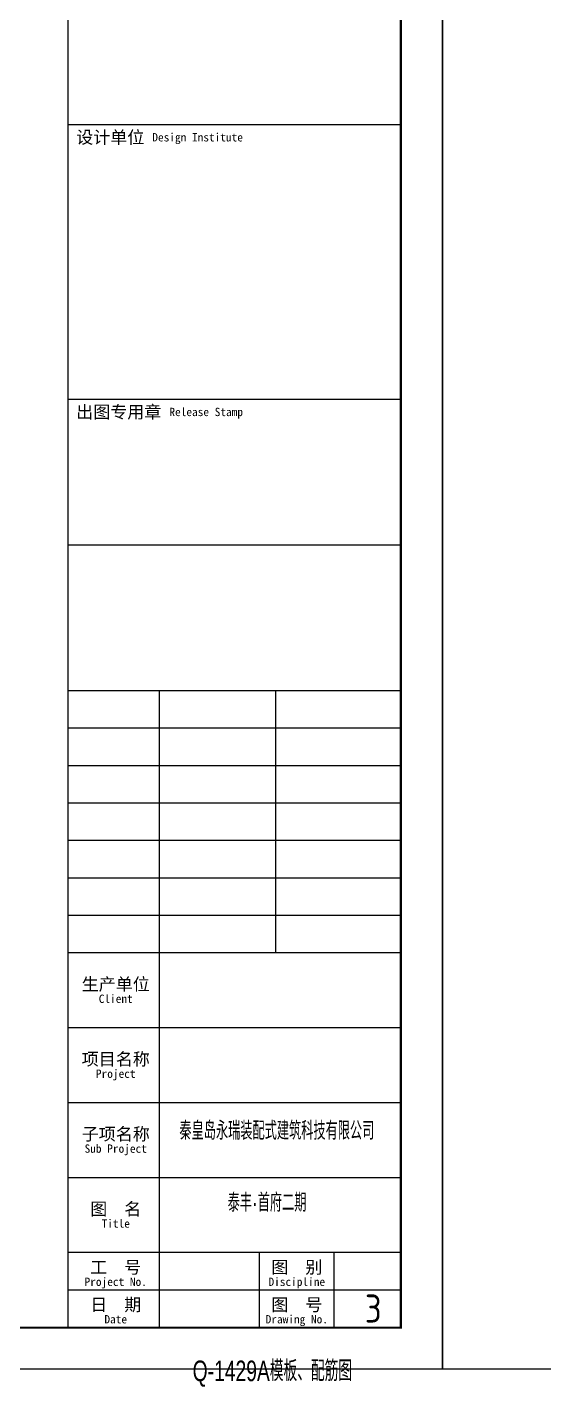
# Model space of a CAD drawing. Extents: x -85320 to 1679916, y -1321939 to 627.
# Drawn here: x 1072963 to 1085374, y -868295 to -835626 of the extents above; entities that cross this region are included whole.
import ezdxf
from ezdxf.enums import TextEntityAlignment as Align

# ---------------------------------------------------------------- set-up
doc = ezdxf.new("R2010")
doc.units = 0
doc.header["$LTSCALE"] = 1000
for name, color, linetype in [('BORDER', 7, 'Continuous'), ('TH', 7, 'Continuous'), ('图框文字', 7, 'Continuous'), ('打印线框', 7, 'Continuous'), ('拉模', 7, 'Continuous')]:
    doc.layers.add(name, color=color, linetype=linetype)
doc.styles.get("Standard").update_dxf_attribs({"font": 'gbenor.shx', "bigfont": 'gbcbig.shx'})
doc.styles.add('中西文等高字体', font='hztxt_e.shx', dxfattribs={"width": 0.7, "bigfont": 'hbhz.shx'})
doc.styles.add('设计院一', font='', dxfattribs={"width": 0.8})
doc.styles.get('设计院一').set_extended_font_data('SimSun')

# ---------------------------------------------------------------- blocks, each defined once
blk = doc.blocks.new('图框1')
at = {"color": 7}
for p, q in [((1425679, -783089), (1425679, -823089)), ((1433679, -783089), (1433679, -823089)), ((1433679, -823089), (1433679, -783089)), ((1433679, -783089), (1433679, -823089)), ((1433679, -823089), (1433679, -783089)), ((1433679, -794189), (1425679, -794189)), ((1433679, -800789), (1425679, -800789)), ((1433679, -804289), (1425679, -804289)), ((1433679, -807789), (1425679, -807789)), ((1427879, -814089), (1427879, -807789)), ((1430679, -814089), (1430679, -807789)), ((1433679, -808689), (1425679, -808689)), ((1433679, -809589), (1425679, -809589)), ((1433679, -810489), (1425679, -810489)), ((1433679, -811389), (1425679, -811389)), ((1433679, -812289), (1425679, -812289)), ((1433679, -813189), (1425679, -813189)), ((1433679, -814089), (1425679, -814089)), ((1427879, -823089), (1427879, -814089)), ((1433679, -814089), (1431691, -814089)), ((1433679, -815889), (1425679, -815889)), ((1433679, -817689), (1425679, -817689)), ((1433679, -819489), (1425679, -819489)), ((1433679, -821289), (1425679, -821289)), ((1430279, -823089), (1430279, -821289)), ((1432079, -823089), (1432079, -821289)), ((1433679, -822189), (1425679, -822189)), ((1425679, -823089), (1433679, -823089)), ((1425679, -823089), (1433679, -823089))]:
    blk.add_line(p, q, dxfattribs=at)
at = {"layer": 'BORDER', "const_width": 50}
blk.add_lwpolyline([(1377779, -823089), (1377779, -783089), (1433679, -783089), (1433679, -823089)], close=True, dxfattribs=at)
at = {"color": 7, "style": '设计院一'}
for s, height, p in [('设计单位', 300, (1425879, -794489)), ('Design Institute', 200, (1427708, -794489)), ('出图专用章', 300, (1425879, -801089)), ('Release Stamp', 200, (1428118, -801089))]:
    blk.add_text(s, height=height, dxfattribs=at).set_placement(p, align=Align.MIDDLE_LEFT)
for s, height, p in [('生产单位', 300, (1426829, -814989)), ('Client', 200, (1426829, -815289)), ('项目名称', 300, (1426829, -816789)), ('Project', 200, (1426829, -817089)), ('子项名称', 300, (1426829, -818589)), ('Sub Project', 200, (1426829, -818889)), ('图  名', 300, (1426829, -820389)), ('Title', 200, (1426829, -820689)), ('工  号', 300, (1426829, -821789)), ('图  别', 300, (1431179, -821789)), ('Project No.', 200, (1426829, -822089)), ('Discipline', 200, (1431179, -822089)), ('日  期', 300, (1426829, -822689)), ('图  号', 300, (1431179, -822689)), ('Date', 200, (1426829, -822989)), ('Drawing No.', 200, (1431179, -822989))]:
    blk.add_text(s, height=height, dxfattribs=at).set_placement(p, align=Align.CENTER)
at = {"layer": 'TH', "color": 2, "style": '中西文等高字体', "width": 0.7}
for s, p in [('秦皇岛永瑞装配式建筑科技有限公司', (1428359, -818709)), ('泰丰·首府二期', (1429517, -820439))]:
    blk.add_text(s, height=440, dxfattribs=at).set_placement(p, align=Align.BOTTOM_LEFT)

msp = doc.modelspace()

# ---------------------------------------------------------------- linework, layer by layer
at = {"layer": '打印线框', "color": 1}
for points in [[(1023539.778, -867870.962), (1023539.778, -825870.962), (1082939.778, -825870.962), (1082939.778, -867870.962)], [(1082939.778, -867870.962), (1082939.778, -825870.962), (1142339.778, -825870.962), (1142339.778, -867870.962)]]:
    msp.add_lwpolyline(points, close=True, dxfattribs=at)

# ---------------------------------------------------------------- block references
at = {"layer": '拉模', "color": 3}
msp.add_blockref('图框1', (-351739.171, -43782.267), dxfattribs=at)

# ---------------------------------------------------------------- texts
at = {"layer": '图框文字', "color": 2, "style": '中西文等高字体', "width": 0.7}
msp.add_text('Q-1429A模板、配筋图', height=495, dxfattribs=at).set_placement((1076937.28, -868307.305), align=Align.BOTTOM_LEFT)
at = {"layer": '拉模', "color": 3}
msp.add_text('3', height=673.843, dxfattribs=at).set_placement((1081073.634, -866751.841))

doc.saveas('drawing.dxf')
